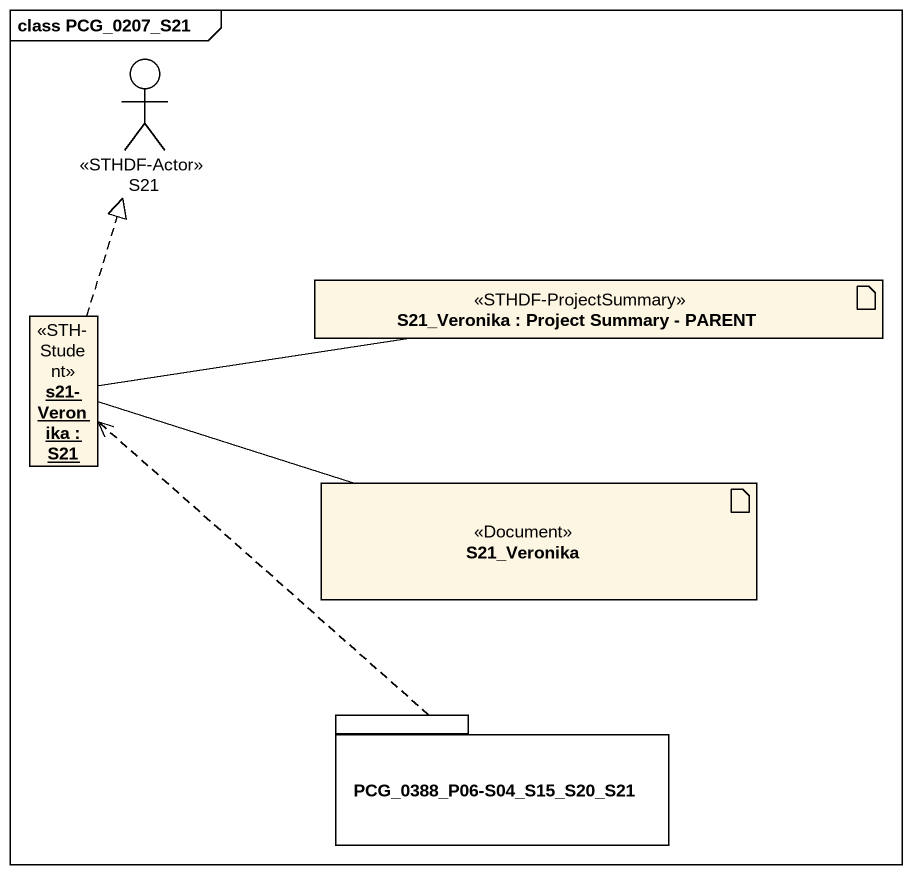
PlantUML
@startuml
mainframe class PCG_0207_S21
allowmixing
hide circle
hide empty members
actor S21 <<STHDF-Actor>>
artifact "S21_Veronika : Project Summary - PARENT" as S21_Veronika <<STHDF-ProjectSummary>>
object "s21-Veronika : S21" as s21_Veronika <<STH-Student>>
artifact "S21_Veronika" as S21_Veronika_2 <<Document>>
package "PCG_0388_P06-S04_S15_S20_S21" as PCG_0388_P06_S04_S15_S20_S21 {
}
s21_Veronika .up.|> S21
s21_Veronika -right- S21_Veronika
S21_Veronika_2 -left- s21_Veronika
PCG_0388_P06_S04_S15_S20_S21 .up.> s21_Veronika
@enduml
